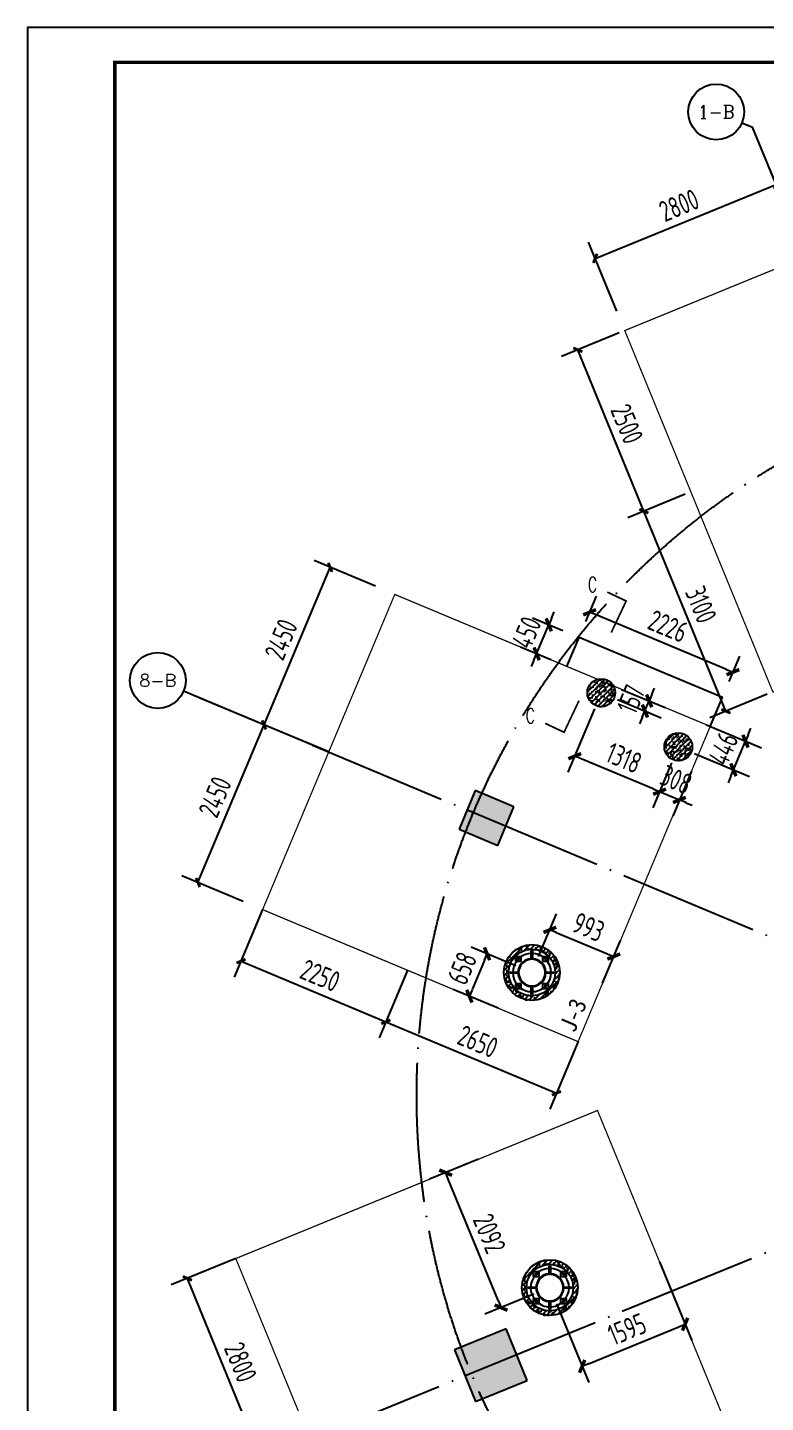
# Model space of a CAD drawing. Extents: x 6827379 to 6887889, y 99218 to 177608.
# Drawn here: x 6827379 to 6837952, y 157893 to 177608 of the extents above; entities that cross this region are included whole.
import ezdxf
from ezdxf.enums import TextEntityAlignment as Align

# ---------------------------------------------------------------- set-up
doc = ezdxf.new("R2010")
doc.units = 0
doc.header["$LTSCALE"] = 1000
doc.header["$MEASUREMENT"] = 0
for name, pattern in [('2', [18.5, 12, -3, 0.5, -3]), ('CONTINOUS', [2000000.0, 1000000.0, 1000000.0]), ('DOTE', [2.42, 2, -0.2, 0.02, -0.2])]:
    doc.linetypes.add(name, pattern=pattern)
for name, color, linetype in [('1505', 2, 'Continuous'), ('A_公文', 7, 'Continuous'), ('A_公标', 3, 'Continuous'), ('A_公框', 4, 'Continuous'), ('A_符号', 3, 'Continuous'), ('A_轴文', 7, 'Continuous'), ('A_轴标', 3, 'Continuous'), ('A_轴线', 9, 'DOTE'), ('AXIS_TEXT', 7, 'Continuous'), ('S_CL', 2, 'Continuous'), ('孔标注', 253, 'Continuous'), ('字符标注', 253, 'Continuous'), ('柱', 2, 'Continuous'), ('柱_主零件_实线', 2, 'Continuous'), ('柱_零件_实线', 3, 'Continuous'), ('校对1', 2, 'Continuous'), ('螺栓组-普通_实线', 1, 'Continuous')]:
    doc.layers.add(name, color=color, linetype=linetype)
doc.styles.add('_TCH_AXIS', font='COMPLEX', dxfattribs={"bigfont": 'GBCBIG'})
doc.styles.add('_TCH_DIM_T3', font='tssdeng.shx', dxfattribs={"width": 0.705882, "bigfont": 'tssdchn.shx'})
doc.styles.add('_TCH_LABEL', font='COMPLEX', dxfattribs={"bigfont": 'GBCBIG'})
doc.styles.add('COMPLEX', font='COMPLEX')
doc.styles.add('TSSD_Dimension', font='Tssdeng.shx', dxfattribs={"width": 0.7, "bigfont": 'hztxt.shx'})
doc.styles.add('黑1', font='simhei.ttf', dxfattribs={"width": 0.85})
doc.dimstyles.new('_TCH_ARCH&&100', dxfattribs={"dimtxt": 297.5, "dimasz": 100, "dimexe": 250, "dimexo": 300, "dimgap": 100, "dimtad": 1, "dimdec": 0, "dimzin": 0, "dimdsep": 46, "dimtxsty": '_TCH_DIM_T3', "dimblk": 'ARCHTICK', "dimcen": 0.09, "dimclrt": 7, "dimazin": 2, "dimtfac": 1, "dimtdec": 0, "dimtix": 1, "dimtmove": 2, "dimatfit": 3, "dimfxl": 1, "dimtolj": 1, "dimtzin": 0, "dimarcsym": 0})
doc.dimstyles.new('TSSD_100_100', dxfattribs={"dimtxt": 300, "dimasz": 100, "dimexe": 250, "dimexo": 250, "dimgap": 100, "dimtad": 1, "dimdec": 0, "dimzin": 0, "dimdsep": 46, "dimtxsty": 'TSSD_Dimension', "dimblk": '_TSDBK', "dimcen": 0, "dimclrt": 7, "dimadec": 0, "dimazin": 0, "dimtfac": 1, "dimtdec": 0, "dimtix": 1, "dimtmove": 2, "dimatfit": 3, "dimldrblk": '_TSDBK', "dimfxl": 1, "dimtolj": 1, "dimtzin": 0, "dimarcsym": 0})

# ---------------------------------------------------------------- blocks, each defined once
blk = doc.blocks.new('_ArchTick')
at = {"color": 0, "linetype": 'ByBlock', "const_width": 0.4}
blk.add_lwpolyline([(-0.5, -0.5), (0.5, 0.5)], dxfattribs=at)
blk = doc.blocks.new('*D38')
at = {"layer": 'A_公标', "color": 0, "linetype": 'CONTINOUS', "lineweight": -2, "transparency": 16777216}
for p, q in [((6830363, 159957), (6829438, 159578)), ((6830731, 157082), (6829670, 159673)), ((6831425, 157366), (6830500, 156987))]:
    blk.add_line(p, q, dxfattribs=at)
at = {"layer": 'Defpoints', "color": 0, "linetype": 'CONTINOUS', "transparency": 16777216}
for p in [(6830641, 160071), (6829670, 159673), (6831702, 157479)]:
    blk.add_point(p, dxfattribs=at)
at = {"layer": 'A_公标', "color": 0, "linetype": 'CONTINOUS', "lineweight": -2, "transparency": 16777216, "xscale": 100, "yscale": 100, "zscale": 100}
for p, rotation in [((6829670, 159673), 112.2759907591351), ((6830731, 157082), 292.2759907591351)]:
    blk.add_blockref('_ArchTick', p, dxfattribs=dict(at, rotation=rotation))
at = {"layer": 'A_公标', "color": 7, "linetype": 'CONTINOUS', "transparency": 16777216, "insert": (6830431, 158471), "char_height": 297.5, "attachment_point": 5, "rotation": 292.276, "style": '_TCH_DIM_T3'}
blk.add_mtext('\\A1;2800', dxfattribs=at)
blk = doc.blocks.new('*D52')
at = {"layer": 'A_公标', "color": 0, "linetype": 'CONTINOUS', "lineweight": -2, "transparency": 16777216}
for p, q in [((6832823, 164091), (6832417, 163121)), ((6832513, 163351), (6834957, 162327)), ((6835267, 163067), (6834861, 162097))]:
    blk.add_line(p, q, dxfattribs=at)
at = {"layer": 'Defpoints', "color": 0, "linetype": 'CONTINOUS', "transparency": 16777216}
for p in [(6832939, 164368), (6835383, 163344), (6834957, 162327)]:
    blk.add_point(p, dxfattribs=at)
at = {"layer": 'A_公标', "color": 0, "linetype": 'CONTINOUS', "lineweight": -2, "transparency": 16777216, "xscale": 100, "yscale": 100, "zscale": 100}
for p, rotation in [((6832513, 163351), 157.2677217767355), ((6834957, 162327), 337.2677217767355)]:
    blk.add_blockref('_ArchTick', p, dxfattribs=dict(at, rotation=rotation))
at = {"layer": 'A_公标', "color": 7, "linetype": 'CONTINOUS', "transparency": 16777216, "insert": (6833831, 163069), "char_height": 297.5, "attachment_point": 5, "rotation": 337.2677, "style": '_TCH_DIM_T3'}
blk.add_mtext('\\A1;2650', dxfattribs=at)
blk = doc.blocks.new('*D53')
at = {"layer": 'A_公标', "color": 0, "linetype": 'CONTINOUS', "lineweight": -2, "transparency": 16777216}
for p, q in [((6830748, 164960), (6830341, 163990)), ((6830438, 164221), (6832513, 163351)), ((6832823, 164091), (6832417, 163121))]:
    blk.add_line(p, q, dxfattribs=at)
at = {"layer": 'Defpoints', "color": 0, "linetype": 'CONTINOUS', "transparency": 16777216}
for p in [(6830864, 165237), (6832939, 164368), (6832513, 163351)]:
    blk.add_point(p, dxfattribs=at)
at = {"layer": 'A_公标', "color": 0, "linetype": 'CONTINOUS', "lineweight": -2, "transparency": 16777216, "xscale": 100, "yscale": 100, "zscale": 100}
for p, rotation in [((6830438, 164221), 157.2677217767335), ((6832513, 163351), 337.2677217767334)]:
    blk.add_blockref('_ArchTick', p, dxfattribs=dict(at, rotation=rotation))
at = {"layer": 'A_公标', "color": 7, "linetype": 'CONTINOUS', "transparency": 16777216, "insert": (6831572, 164015), "char_height": 297.5, "attachment_point": 5, "rotation": 337.2677, "style": '_TCH_DIM_T3'}
blk.add_mtext('\\A1;2250', dxfattribs=at)
blk = doc.blocks.new('*D54')
at = {"layer": 'A_公标', "color": 0, "linetype": 'CONTINOUS', "lineweight": -2, "transparency": 16777216}
for p, q in [((6829821, 165348), (6830768, 167608)), ((6831417, 167336), (6830538, 167704)), ((6830471, 165076), (6829591, 165444))]:
    blk.add_line(p, q, dxfattribs=at)
at = {"layer": 'Defpoints', "color": 0, "linetype": 'CONTINOUS', "transparency": 16777216}
for p in [(6830768, 167608), (6831694, 167220), (6830747, 164960)]:
    blk.add_point(p, dxfattribs=at)
at = {"layer": 'A_公标', "color": 0, "linetype": 'CONTINOUS', "lineweight": -2, "transparency": 16777216, "xscale": 100, "yscale": 100, "zscale": 100}
for p, rotation in [((6830768, 167608), 67.267721776749), ((6829821, 165348), 247.267721776749)]:
    blk.add_blockref('_ArchTick', p, dxfattribs=dict(at, rotation=rotation))
at = {"layer": 'A_公标', "color": 7, "linetype": 'CONTINOUS', "transparency": 16777216, "insert": (6830065, 166574), "char_height": 297.5, "attachment_point": 5, "rotation": 67.2677, "style": '_TCH_DIM_T3'}
blk.add_mtext('\\A1;2450', dxfattribs=at)
blk = doc.blocks.new('*D55')
at = {"layer": 'A_公标', "color": 0, "linetype": 'CONTINOUS', "lineweight": -2, "transparency": 16777216}
for p, q in [((6832364, 169595), (6831484, 169963)), ((6830768, 167608), (6831715, 169867)), ((6831417, 167336), (6830538, 167704))]:
    blk.add_line(p, q, dxfattribs=at)
at = {"layer": 'Defpoints', "color": 0, "linetype": 'CONTINOUS', "transparency": 16777216}
for p in [(6831715, 169867), (6832641, 169479), (6831694, 167220)]:
    blk.add_point(p, dxfattribs=at)
at = {"layer": 'A_公标', "color": 0, "linetype": 'CONTINOUS', "lineweight": -2, "transparency": 16777216, "xscale": 100, "yscale": 100, "zscale": 100}
for p, rotation in [((6831715, 169867), 67.26772177672207), ((6830768, 167608), 247.2677217767221)]:
    blk.add_blockref('_ArchTick', p, dxfattribs=dict(at, rotation=rotation))
at = {"layer": 'A_公标', "color": 7, "linetype": 'CONTINOUS', "transparency": 16777216, "insert": (6831012, 168833), "char_height": 297.5, "attachment_point": 5, "rotation": 67.2677, "style": '_TCH_DIM_T3'}
blk.add_mtext('\\A1;2450', dxfattribs=at)
blk = doc.blocks.new('*D56')
at = {"layer": 'A_公标', "color": 0, "linetype": 'CONTINOUS', "lineweight": -2, "transparency": 16777216}
for p, q in [((6835854, 173229), (6835031, 172892)), ((6836210, 170673), (6835263, 172986)), ((6836802, 170915), (6835979, 170578))]:
    blk.add_line(p, q, dxfattribs=at)
at = {"layer": 'Defpoints', "color": 0, "linetype": 'CONTINOUS', "transparency": 16777216}
for p in [(6836132, 173343), (6835263, 172986), (6837080, 171029)]:
    blk.add_point(p, dxfattribs=at)
at = {"layer": 'A_公标', "color": 0, "linetype": 'CONTINOUS', "lineweight": -2, "transparency": 16777216, "xscale": 100, "yscale": 100, "zscale": 100}
for p, rotation in [((6835263, 172986), 112.275990759146), ((6836210, 170673), 292.275990759146)]:
    blk.add_blockref('_ArchTick', p, dxfattribs=dict(at, rotation=rotation))
at = {"layer": 'A_公标', "color": 7, "linetype": 'CONTINOUS', "transparency": 16777216, "insert": (6835967, 171924), "char_height": 297.5, "attachment_point": 5, "rotation": 292.276, "style": '_TCH_DIM_T3'}
blk.add_mtext('\\A1;2500', dxfattribs=at)
blk = doc.blocks.new('*D57')
at = {"layer": 'A_公标', "color": 0, "linetype": 'CONTINOUS', "lineweight": -2, "transparency": 16777216}
for p, q in [((6836802, 170915), (6835979, 170578)), ((6837385, 167804), (6836210, 170673)), ((6837977, 168047), (6837154, 167710))]:
    blk.add_line(p, q, dxfattribs=at)
at = {"layer": 'Defpoints', "color": 0, "linetype": 'CONTINOUS', "transparency": 16777216}
for p in [(6837080, 171029), (6836210, 170673), (6838255, 168160)]:
    blk.add_point(p, dxfattribs=at)
at = {"layer": 'A_公标', "color": 0, "linetype": 'CONTINOUS', "lineweight": -2, "transparency": 16777216, "xscale": 100, "yscale": 100, "zscale": 100}
for p, rotation in [((6836210, 170673), 112.2759907591389), ((6837385, 167804), 292.2759907591389)]:
    blk.add_blockref('_ArchTick', p, dxfattribs=dict(at, rotation=rotation))
at = {"layer": 'A_公标', "color": 7, "linetype": 'CONTINOUS', "transparency": 16777216, "insert": (6837028, 169333), "char_height": 297.5, "attachment_point": 5, "rotation": 292.276, "style": '_TCH_DIM_T3'}
blk.add_mtext('\\A1;3100', dxfattribs=at)
blk = doc.blocks.new('*D58')
at = {"layer": 'A_公标', "color": 0, "linetype": 'CONTINOUS', "lineweight": -2, "transparency": 16777216}
for p, q in [((6838413, 174601), (6838008, 175589)), ((6835512, 174297), (6838103, 175358)), ((6835822, 173540), (6835417, 174528))]:
    blk.add_line(p, q, dxfattribs=at)
at = {"layer": 'Defpoints', "color": 0, "linetype": 'CONTINOUS', "transparency": 16777216}
for p in [(6838103, 175358), (6838526, 174323), (6835935, 173262)]:
    blk.add_point(p, dxfattribs=at)
at = {"layer": 'A_公标', "color": 0, "linetype": 'CONTINOUS', "lineweight": -2, "transparency": 16777216, "xscale": 100, "yscale": 100, "zscale": 100}
for p, rotation in [((6838103, 175358), 22.27599075913507), ((6835512, 174297), 202.2759907591351)]:
    blk.add_blockref('_ArchTick', p, dxfattribs=dict(at, rotation=rotation))
at = {"layer": 'A_公标', "color": 7, "linetype": 'CONTINOUS', "transparency": 16777216, "insert": (6836713, 175058), "char_height": 297.5, "attachment_point": 5, "rotation": 22.276, "style": '_TCH_DIM_T3'}
blk.add_mtext('\\A1;2800', dxfattribs=at)
blk = doc.blocks.new('asdadasdsd')
at = {"layer": '孔标注', "const_width": 2}
blk.add_lwpolyline([(6501282, 156577, 1), (6501280, 156577, 1), (6501282, 156577, 1)], format="xyb", dxfattribs=at)
at = {"layer": '字符标注'}
for p, q in [((6501281, 156607), (6501281, 156547)), ((6501281, 156607), (6501281, 156547)), ((6501700, 156577), (6501640, 156577)), ((6501700, 156577), (6501640, 156577)), ((6501251, 156188), (6501311, 156188)), ((6501251, 156188), (6501311, 156188)), ((6501670, 156158), (6501670, 156218)), ((6501670, 156158), (6501670, 156218))]:
    blk.add_line(p, q, dxfattribs=at)
for start, end in [(135, 225), (45, 135), (315, 45), (225, 315)]:
    blk.add_arc((6501475, 156382), 275, start, end, dxfattribs=at)
at = {"layer": '柱_主零件_实线'}
for p, q in [((6501375, 156555), (6501334, 156524)), ((6501380, 156547), (6501341, 156517)), ((6501424, 156575), (6501375, 156555)), ((6501426, 156566), (6501380, 156547)), ((6501475, 156582), (6501424, 156575)), ((6501475, 156572), (6501426, 156566)), ((6501527, 156575), (6501475, 156582)), ((6501525, 156566), (6501475, 156572)), ((6501570, 156547), (6501525, 156566)), ((6501575, 156555), (6501527, 156575)), ((6501610, 156517), (6501570, 156547)), ((6501617, 156524), (6501575, 156555)), ((6501282, 156434), (6501275, 156382)), ((6501275, 156382), (6501282, 156330)), ((6501302, 156482), (6501282, 156434)), ((6501292, 156431), (6501285, 156382)), ((6501285, 156382), (6501292, 156333)), ((6501311, 156477), (6501292, 156431)), ((6501334, 156524), (6501302, 156482)), ((6501341, 156517), (6501311, 156477)), ((6501640, 156477), (6501610, 156517)), ((6501649, 156482), (6501617, 156524)), ((6501659, 156431), (6501640, 156477)), ((6501669, 156434), (6501649, 156482)), ((6501665, 156382), (6501659, 156431)), ((6501659, 156333), (6501665, 156382)), ((6501675, 156382), (6501669, 156434)), ((6501669, 156330), (6501675, 156382)), ((6501282, 156330), (6501302, 156282)), ((6501292, 156333), (6501311, 156287)), ((6501302, 156282), (6501334, 156241)), ((6501311, 156287), (6501341, 156248)), ((6501334, 156241), (6501375, 156209)), ((6501341, 156248), (6501380, 156218)), ((6501375, 156209), (6501424, 156189)), ((6501380, 156218), (6501426, 156199)), ((6501424, 156189), (6501475, 156182)), ((6501426, 156199), (6501475, 156192)), ((6501475, 156192), (6501525, 156199)), ((6501475, 156182), (6501527, 156189)), ((6501525, 156199), (6501570, 156218)), ((6501527, 156189), (6501575, 156209)), ((6501570, 156218), (6501610, 156248)), ((6501575, 156209), (6501617, 156241)), ((6501610, 156248), (6501640, 156287)), ((6501617, 156241), (6501649, 156282)), ((6501640, 156287), (6501659, 156333)), ((6501649, 156282), (6501669, 156330))]:
    blk.add_line(p, q, dxfattribs=at)
at = {"layer": '柱_零件_实线'}
for p, q in [((6501152, 156469), (6501185, 156550)), ((6501185, 156550), (6501238, 156619)), ((6501238, 156619), (6501308, 156672)), ((6501243, 156614), (6501318, 156614)), ((6501243, 156539), (6501243, 156614)), ((6501318, 156539), (6501243, 156539)), ((6501308, 156672), (6501389, 156706)), ((6501318, 156614), (6501318, 156539)), ((6501389, 156706), (6501475, 156717)), ((6501467, 156582), (6501467, 156697)), ((6501467, 156697), (6501483, 156697)), ((6501467, 156640), (6501483, 156640)), ((6501467, 156582), (6501483, 156582)), ((6501475, 156717), (6501562, 156706)), ((6501483, 156697), (6501483, 156582)), ((6501562, 156706), (6501643, 156672)), ((6501632, 156614), (6501707, 156614)), ((6501632, 156539), (6501632, 156614)), ((6501707, 156539), (6501632, 156539)), ((6501643, 156672), (6501712, 156619)), ((6501707, 156614), (6501707, 156539)), ((6501712, 156619), (6501765, 156550)), ((6501765, 156550), (6501799, 156469)), ((6501140, 156382), (6501152, 156469)), ((6501152, 156295), (6501140, 156382)), ((6501160, 156390), (6501275, 156390)), ((6501160, 156374), (6501160, 156390)), ((6501275, 156374), (6501160, 156374)), ((6501217, 156374), (6501217, 156390)), ((6501275, 156374), (6501275, 156390)), ((6501675, 156390), (6501790, 156390)), ((6501675, 156390), (6501675, 156374)), ((6501790, 156374), (6501675, 156374)), ((6501733, 156390), (6501733, 156374)), ((6501790, 156390), (6501790, 156374)), ((6501799, 156469), (6501810, 156382)), ((6501810, 156382), (6501799, 156295)), ((6501185, 156215), (6501152, 156295)), ((6501238, 156145), (6501185, 156215)), ((6501308, 156092), (6501238, 156145)), ((6501243, 156150), (6501243, 156225)), ((6501243, 156225), (6501318, 156225)), ((6501318, 156150), (6501243, 156150)), ((6501318, 156225), (6501318, 156150)), ((6501467, 156067), (6501467, 156182)), ((6501483, 156182), (6501467, 156182)), ((6501483, 156182), (6501483, 156067)), ((6501632, 156150), (6501632, 156225)), ((6501632, 156225), (6501707, 156225)), ((6501707, 156150), (6501632, 156150)), ((6501712, 156145), (6501643, 156092)), ((6501707, 156225), (6501707, 156150)), ((6501765, 156215), (6501712, 156145)), ((6501799, 156295), (6501765, 156215)), ((6501389, 156059), (6501308, 156092)), ((6501475, 156047), (6501389, 156059)), ((6501483, 156124), (6501467, 156124)), ((6501483, 156067), (6501467, 156067)), ((6501562, 156059), (6501475, 156047)), ((6501643, 156092), (6501562, 156059))]:
    blk.add_line(p, q, dxfattribs=at)
at = {"layer": '柱_零件_实线', "color": 3, "linetype": '2'}
for p, q in [((6501467, 156612), (6501483, 156612)), ((6501245, 156374), (6501245, 156390)), ((6501705, 156390), (6501705, 156374)), ((6501483, 156152), (6501467, 156152))]:
    blk.add_line(p, q, dxfattribs=at)
at = {"layer": '螺栓组-普通_实线', "color": 253}
for p, q in [((6501301, 156577), (6501261, 156577)), ((6501281, 156607), (6501281, 156547)), ((6501690, 156577), (6501650, 156577)), ((6501670, 156607), (6501670, 156547)), ((6501301, 156188), (6501261, 156188)), ((6501281, 156218), (6501281, 156158)), ((6501690, 156188), (6501650, 156188)), ((6501670, 156218), (6501670, 156158))]:
    blk.add_line(p, q, dxfattribs=at)
at = {"layer": '螺栓组-普通_实线', "const_width": 10}
for points in [[(6501286, 156577, 1), (6501276, 156577, 1), (6501286, 156577, 1)], [(6501675, 156577, 1), (6501665, 156577, 1), (6501675, 156577, 1)], [(6501286, 156188, 1), (6501276, 156188, 1), (6501286, 156188, 1)], [(6501675, 156188, 1), (6501665, 156188, 1), (6501675, 156188, 1)]]:
    blk.add_lwpolyline(points, format="xyb", dxfattribs=at)
blk = doc.blocks.new('_TSDBK')
blk.add_line((-1, 0), (0, 0))
at = {"const_width": 0.5}
blk.add_lwpolyline([(-0.7, -0.7), (0.7, 0.7)], dxfattribs=at)
blk = doc.blocks.new('*D206')
at = {"layer": 'Defpoints', "color": 0, "linetype": 'CONTINOUS', "transparency": 16777216}
for p in [(6836338, 160144), (6834863, 159539), (6836800, 159015)]:
    blk.add_point(p, dxfattribs=at)
at = {"layer": '校对1', "color": 0, "linetype": 'CONTINOUS', "lineweight": -2, "transparency": 16777216}
for p, q in [((6836433, 159912), (6836895, 158784)), ((6834957, 159308), (6835420, 158180)), ((6835417, 158449), (6836708, 158977))]:
    blk.add_line(p, q, dxfattribs=at)
at = {"layer": '校对1', "color": 0, "linetype": 'CONTINOUS', "lineweight": -2, "transparency": 16777216, "xscale": 100, "yscale": 100, "zscale": 100}
for p, rotation in [((6836800, 159015), 22.27599075913592), ((6835325, 158411), 202.275990759136)]:
    blk.add_blockref('_TSDBK', p, dxfattribs=dict(at, rotation=rotation))
at = {"layer": '校对1', "color": 7, "linetype": 'CONTINOUS', "transparency": 16777216, "insert": (6835968, 158944), "char_height": 300, "attachment_point": 5, "rotation": 22.276, "style": 'TSSD_Dimension'}
blk.add_mtext('\\A1;1595', dxfattribs=at)
blk = doc.blocks.new('*D207')
at = {"layer": 'Defpoints', "color": 0, "linetype": 'CONTINOUS', "transparency": 16777216}
for p in [(6834070, 161475), (6833370, 161188), (6834863, 159539)]:
    blk.add_point(p, dxfattribs=at)
at = {"layer": '校对1', "color": 0, "linetype": 'CONTINOUS', "lineweight": -2, "transparency": 16777216}
for p, q in [((6833838, 161380), (6833138, 161094)), ((6834125, 159345), (6833408, 161096)), ((6834631, 159445), (6833931, 159158))]:
    blk.add_line(p, q, dxfattribs=at)
at = {"layer": '校对1', "color": 0, "linetype": 'CONTINOUS', "lineweight": -2, "transparency": 16777216, "xscale": 100, "yscale": 100, "zscale": 100}
for p, rotation in [((6833370, 161188), 112.2759907591376), ((6834163, 159253), 292.2759907591376)]:
    blk.add_blockref('_TSDBK', p, dxfattribs=dict(at, rotation=rotation))
at = {"layer": '校对1', "color": 7, "linetype": 'CONTINOUS', "transparency": 16777216, "insert": (6833997, 160315), "char_height": 300, "attachment_point": 5, "rotation": 292.276, "style": 'TSSD_Dimension'}
blk.add_mtext('\\A1;2092', dxfattribs=at)
blk = doc.blocks.new('*D208')
at = {"layer": 'Defpoints', "color": 0, "linetype": 'CONTINOUS', "transparency": 16777216}
for p in [(6835778, 164287), (6834605, 164057), (6835521, 163674)]:
    blk.add_point(p, dxfattribs=at)
at = {"layer": '校对1', "color": 0, "linetype": 'CONTINOUS', "lineweight": -2, "transparency": 16777216}
for p, q in [((6834702, 164288), (6834959, 164901)), ((6834954, 164632), (6835686, 164325)), ((6835618, 163904), (6835875, 164517))]:
    blk.add_line(p, q, dxfattribs=at)
at = {"layer": '校对1', "color": 0, "linetype": 'CONTINOUS', "lineweight": -2, "transparency": 16777216, "xscale": 100, "yscale": 100, "zscale": 100}
for p, rotation in [((6834862, 164670), 157.2759907591403), ((6835778, 164287), 337.2759907591404)]:
    blk.add_blockref('_TSDBK', p, dxfattribs=dict(at, rotation=rotation))
at = {"layer": '校对1', "color": 7, "linetype": 'CONTINOUS', "transparency": 16777216, "insert": (6835417, 164709), "char_height": 300, "attachment_point": 5, "rotation": 337.276, "style": 'TSSD_Dimension'}
blk.add_mtext('\\A1;993', dxfattribs=at)
blk = doc.blocks.new('*D209')
at = {"layer": 'Defpoints', "color": 0, "linetype": 'CONTINOUS', "transparency": 16777216}
for p in [(6834605, 164057), (6833709, 163719), (6834351, 163450)]:
    blk.add_point(p, dxfattribs=at)
at = {"layer": '校对1', "color": 0, "linetype": 'CONTINOUS', "lineweight": -2, "transparency": 16777216}
for p, q in [((6834375, 164154), (6833733, 164423)), ((6833925, 164234), (6833748, 163812)), ((6834121, 163547), (6833479, 163816))]:
    blk.add_line(p, q, dxfattribs=at)
at = {"layer": '校对1', "color": 0, "linetype": 'CONTINOUS', "lineweight": -2, "transparency": 16777216, "xscale": 100, "yscale": 100, "zscale": 100}
for p, rotation in [((6833963, 164326), 67.27599075914125), ((6833709, 163719), 247.2759907591413)]:
    blk.add_blockref('_TSDBK', p, dxfattribs=dict(at, rotation=rotation))
at = {"layer": '校对1', "color": 7, "linetype": 'CONTINOUS', "transparency": 16777216, "insert": (6833606, 164119), "char_height": 300, "attachment_point": 5, "rotation": 67.276, "style": 'TSSD_Dimension'}
blk.add_mtext('\\A1;658', dxfattribs=at)
blk = doc.blocks.new('*D210')
at = {"layer": 'Defpoints', "color": 0, "linetype": 'CONTINOUS', "transparency": 16777216}
for p in [(6836703, 167294), (6836988, 167175), (6836718, 166532)]:
    blk.add_point(p, dxfattribs=at)
at = {"layer": '校对1', "color": 0, "linetype": 'CONTINOUS', "lineweight": -2, "transparency": 16777216}
for p, q in [((6836607, 167063), (6836338, 166421)), ((6836891, 166944), (6836622, 166301)), ((6836342, 166690), (6836250, 166728)), ((6836434, 166651), (6836718, 166532)), ((6836811, 166493), (6836903, 166455))]:
    blk.add_line(p, q, dxfattribs=at)
at = {"layer": '校对1', "color": 0, "linetype": 'CONTINOUS', "lineweight": -2, "transparency": 16777216, "xscale": 100, "yscale": 100, "zscale": 100}
for p, rotation in [((6836434, 166651), 337.2759907591488), ((6836718, 166532), 157.2759907591488)]:
    blk.add_blockref('_TSDBK', p, dxfattribs=dict(at, rotation=rotation))
at = {"layer": '校对1', "color": 7, "linetype": 'CONTINOUS', "transparency": 16777216, "insert": (6836673, 166822), "char_height": 300, "attachment_point": 5, "rotation": 337.276, "style": 'TSSD_Dimension'}
blk.add_mtext('\\A1;308', dxfattribs=at)
blk = doc.blocks.new('*D211')
at = {"layer": 'Defpoints', "color": 0, "linetype": 'CONTINOUS', "transparency": 16777216}
for p in [(6835600, 168070), (6836703, 167294), (6835219, 167160)]:
    blk.add_point(p, dxfattribs=at)
at = {"layer": '校对1', "color": 0, "linetype": 'CONTINOUS', "lineweight": -2, "transparency": 16777216}
for p, q in [((6835503, 167839), (6835122, 166930)), ((6836342, 166690), (6835311, 167121)), ((6836607, 167063), (6836338, 166421))]:
    blk.add_line(p, q, dxfattribs=at)
at = {"layer": '校对1', "color": 0, "linetype": 'CONTINOUS', "lineweight": -2, "transparency": 16777216, "xscale": 100, "yscale": 100, "zscale": 100}
for p, rotation in [((6835219, 167160), 157.2759907594794), ((6836434, 166651), 337.2759907594793)]:
    blk.add_blockref('_TSDBK', p, dxfattribs=dict(at, rotation=rotation))
at = {"layer": '校对1', "color": 7, "linetype": 'CONTINOUS', "transparency": 16777216, "insert": (6835923, 167136), "char_height": 300, "attachment_point": 5, "rotation": 337.276, "style": 'TSSD_Dimension'}
blk.add_mtext('\\A1;1318', dxfattribs=at)
blk = doc.blocks.new('*D212')
at = {"layer": 'Defpoints', "color": 0, "linetype": 'CONTINOUS', "transparency": 16777216}
for p in [(6836876, 167706), (6836703, 167294), (6837665, 167375)]:
    blk.add_point(p, dxfattribs=at)
at = {"layer": '校对1', "color": 0, "linetype": 'CONTINOUS', "lineweight": -2, "transparency": 16777216}
for p, q in [((6837106, 167609), (6837895, 167279)), ((6837703, 167468), (6837742, 167560)), ((6836934, 167197), (6837723, 166867)), ((6837492, 166964), (6837665, 167375)), ((6837454, 166871), (6837415, 166779))]:
    blk.add_line(p, q, dxfattribs=at)
at = {"layer": '校对1', "color": 0, "linetype": 'CONTINOUS', "lineweight": -2, "transparency": 16777216, "xscale": 100, "yscale": 100, "zscale": 100}
for p, rotation in [((6837665, 167375), 247.2842597415092), ((6837492, 166964), 67.28425974150922)]:
    blk.add_blockref('_TSDBK', p, dxfattribs=dict(at, rotation=rotation))
at = {"layer": '校对1', "color": 7, "linetype": 'CONTINOUS', "transparency": 16777216, "insert": (6837348, 167266), "char_height": 300, "attachment_point": 5, "rotation": 67.2843, "style": 'TSSD_Dimension'}
blk.add_mtext('\\A1;446', dxfattribs=at)
blk = doc.blocks.new('*D213')
at = {"layer": 'Defpoints', "color": 0, "linetype": 'CONTINOUS', "transparency": 16777216}
for p in [(6835660, 168215), (6835600, 168070), (6836285, 167953)]:
    blk.add_point(p, dxfattribs=at)
at = {"layer": '校对1', "color": 0, "linetype": 'CONTINOUS', "lineweight": -2, "transparency": 16777216}
for p, q in [((6835830, 167973), (6836455, 167711)), ((6835891, 168118), (6836516, 167856)), ((6836324, 168045), (6836363, 168137)), ((6836225, 167808), (6836285, 167953)), ((6836186, 167716), (6836148, 167623))]:
    blk.add_line(p, q, dxfattribs=at)
at = {"layer": '校对1', "color": 0, "linetype": 'CONTINOUS', "lineweight": -2, "transparency": 16777216, "xscale": 100, "yscale": 100, "zscale": 100}
for p, rotation in [((6836285, 167953), 247.2842597416683), ((6836225, 167808), 67.28425974166828)]:
    blk.add_blockref('_TSDBK', p, dxfattribs=dict(at, rotation=rotation))
at = {"layer": '校对1', "color": 7, "linetype": 'CONTINOUS', "transparency": 16777216, "insert": (6836025, 167977), "char_height": 300, "attachment_point": 5, "rotation": 67.2843, "style": 'TSSD_Dimension'}
blk.add_mtext('\\A1;157', dxfattribs=at)
blk = doc.blocks.new('*D222')
at = {"layer": 'Defpoints', "color": 0, "linetype": 'CONTINOUS', "transparency": 16777216}
for p in [(6835432, 169223), (6835281, 168861), (6837334, 168002)]:
    blk.add_point(p, dxfattribs=at)
at = {"layer": '校对1', "color": 0, "linetype": 'CONTINOUS', "lineweight": -2, "transparency": 16777216}
for p, q in [((6835377, 169092), (6835529, 169454)), ((6837393, 168402), (6835524, 169185)), ((6837431, 168232), (6837582, 168594))]:
    blk.add_line(p, q, dxfattribs=at)
at = {"layer": '校对1', "color": 0, "linetype": 'CONTINOUS', "lineweight": -2, "transparency": 16777216, "xscale": 100, "yscale": 100, "zscale": 100}
for p, rotation in [((6835432, 169223), 157.2842597415426), ((6837485, 168364), 337.2842597415427)]:
    blk.add_blockref('_TSDBK', p, dxfattribs=dict(at, rotation=rotation))
at = {"layer": '校对1', "color": 7, "linetype": 'CONTINOUS', "transparency": 16777216, "insert": (6836555, 169024), "char_height": 300, "attachment_point": 5, "rotation": 337.2843, "style": 'TSSD_Dimension'}
blk.add_mtext('\\A1;2226', dxfattribs=at)
blk = doc.blocks.new('*D223')
at = {"layer": 'Defpoints', "color": 0, "linetype": 'CONTINOUS', "transparency": 16777216}
for p in [(6834847, 169043), (6835281, 168861), (6835107, 168446)]:
    blk.add_point(p, dxfattribs=at)
at = {"layer": '校对1', "color": 0, "linetype": 'CONTINOUS', "lineweight": -2, "transparency": 16777216}
for p, q in [((6834885, 169135), (6834924, 169228)), ((6835050, 168958), (6834616, 169140)), ((6834673, 168628), (6834847, 169043)), ((6834876, 168543), (6834442, 168725)), ((6834634, 168536), (6834596, 168444))]:
    blk.add_line(p, q, dxfattribs=at)
at = {"layer": '校对1', "color": 0, "linetype": 'CONTINOUS', "lineweight": -2, "transparency": 16777216, "xscale": 100, "yscale": 100, "zscale": 100}
for p, rotation in [((6834847, 169043), 247.275990758874), ((6834673, 168628), 67.27599075887402)]:
    blk.add_blockref('_TSDBK', p, dxfattribs=dict(at, rotation=rotation))
at = {"layer": '校对1', "color": 7, "linetype": 'CONTINOUS', "transparency": 16777216, "insert": (6834529, 168932), "char_height": 300, "attachment_point": 5, "rotation": 67.276, "style": 'TSSD_Dimension'}
blk.add_mtext('\\A1;450', dxfattribs=at)
blk = doc.blocks.new('_AXISO')
blk.add_circle((0, 0), 0.5)
at = {"layer": 'AXIS_TEXT', "style": 'COMPLEX', "width": 1.041667}
blk.add_attdef('A', text='', height=0.56, dxfattribs=at).set_placement((-0.25, -0.28), (0.25, -0.28), align=Align.FIT)

msp = doc.modelspace()

# ---------------------------------------------------------------- hatches: boundary and pattern name
at = {"layer": '校对1', "linetype": 'CONTINOUS'}
h = msp.add_hatch(color=253, dxfattribs=at)
edge = h.paths.add_edge_path(flags=17)
edge.add_arc((6846652.6, 166811.4), 250, 0, 360)
edge = h.paths.add_edge_path(flags=17)
edge.add_arc((6846652.6, 166811.4), 250, 0, 360)
edge = h.paths.add_edge_path()
edge.add_arc((6840326.4, 166811.4), 250, 0, 360)
h.paths.add_polyline_path([(6840110.1, 171515), (6839806.8, 172255.3), (6839066.5, 171952), (6839369.8, 171211.7)])
h.paths.add_polyline_path([(6847826.2, 171956), (6847272.8, 172187.8), (6847041, 171634.4), (6847594.4, 171402.6)])
h.paths.add_polyline_path([(6834115.2, 165880.9), (6834346.9, 166434.4), (6833793.5, 166666.1), (6833561.7, 166112.7)])
h.paths.add_polyline_path([(6853415.3, 165942.7), (6853112.1, 166683), (6852371.8, 166379.7), (6852675, 165639.4)])
h.paths.add_polyline_path([(6834537.8, 158209.7), (6834234.6, 158950), (6833494.3, 158646.7), (6833797.5, 157906.5)])
h.paths.add_polyline_path([(6853116.1, 157923.3), (6853347.9, 158476.8), (6852794.5, 158708.5), (6852562.7, 158155.1)])
h.paths.add_polyline_path([(6839868.6, 152955.1), (6839315.2, 153186.8), (6839083.4, 152633.4), (6839636.8, 152401.6)])
h.paths.add_polyline_path([(6847843.1, 152637.5), (6847539.8, 153377.7), (6846799.5, 153074.5), (6847102.8, 152334.2)])
h = msp.add_hatch(dxfattribs=at)
h.set_pattern_fill('钢筋混凝土', color=2, scale=20, style=0)
h.set_pattern_definition([(45, (394371.875, 17050.505), (-35.35533906, 35.35533906), []), (50, (394371.88, 17050.5), (143.4520365, -12.550427), [15, -165]), (355, (394371.88, 17050.5), (-27.7502667, 150.4384267), [12, -132]), (100.4514, (394383.83, 17049.46), (115.7018763, 137.8879084), [12.748038, -140.2284224]), (46.1842, (394371.88, 17090.5), (213.4482097, -33.103803), [22.5, -247.5]), (96.6356, (394389.66, 17087.75), (186.932541, 194.823574), [19.1220576, -210.3426]), (351.1842, (394371.88, 17090.5), (186.932389, 194.82372), [18, -198]), (21, (394391.88, 17080.5), (119.3814104, -80.5237781), [15, -165]), (326, (394391.88, 17080.5), (48.6630664, 145.030009), [12, -132]), (71.4514, (394401.82, 17073.8), (168.0445257, 64.5060993), [12.748038, -140.2284224]), (37.5, (394371.875, 17050.505), (2.43197106, 66.57877077), [0, -130.4, 0, -134, 0, -132.5]), (7.5, (394371.875, 17050.505), (52.6139075, 78.8823424), [0, -76.4, 0, -127.4, 0, -50.5]), (327.5, (394327.275, 17050.505), (106.76448723, -4.51097435), [0, -50, 0, -156, 0, -207]), (317.5, (394307.275, 17050.51), (116.6372339, 20.0209965), [0, -65, 0, -103.6, 0, -147])])
edge = h.paths.add_edge_path()
edge.add_arc((6836703.3, 167294), 200, 0, 360)
edge = h.paths.add_edge_path()
edge.add_arc((6835599.6, 168069.6), 200, 0, 360)
h = msp.add_hatch(dxfattribs=at)
h.set_pattern_fill('钢筋混凝土', color=9, scale=20, style=0)
h.set_pattern_definition([(45, (332278.954, 10349.74), (-35.35533906, 35.35533906), []), (50, (332278.95, 10349.74), (143.4520365, -12.550427), [15, -165]), (355, (332278.95, 10349.74), (-27.7502667, 150.4384267), [12, -132]), (100.4514, (332290.91, 10348.7), (115.7018763, 137.8879084), [12.748038, -140.2284224]), (46.1842, (332278.95, 10389.74), (213.4482097, -33.103803), [22.5, -247.5]), (96.6356, (332296.74, 10386.98), (186.932541, 194.823574), [19.1220576, -210.3426]), (351.1842, (332278.95, 10389.74), (186.932389, 194.82372), [18, -198]), (21, (332298.95, 10379.74), (119.3814104, -80.5237781), [15, -165]), (326, (332298.95, 10379.74), (48.6630664, 145.030009), [12, -132]), (71.4514, (332308.9, 10373.03), (168.0445257, 64.5060993), [12.748038, -140.2284224]), (37.5, (332278.954, 10349.74), (2.43197106, 66.57877077), [0, -130.4, 0, -134, 0, -132.5]), (7.5, (332278.954, 10349.74), (52.6139075, 78.8823424), [0, -76.4, 0, -127.4, 0, -50.5]), (327.5, (332234.354, 10349.74), (106.76448723, -4.51097435), [0, -50, 0, -156, 0, -207]), (317.5, (332214.35, 10349.74), (116.6372339, 20.0209965), [0, -65, 0, -103.6, 0, -147])])
h.paths.add_polyline_path([(6835005.5, 164057.2, 1), (6834205.5, 164057.2, 1)])
h.paths.add_polyline_path([(6834895.6, 163889.7), (6834842.3, 163820.4), (6834773, 163767.1), (6834692.2, 163733.7), (6834605.5, 163722.2), (6834518.8, 163733.7), (6834438, 163767.1), (6834368.6, 163820.4), (6834315.3, 163889.7), (6834281.9, 163970.5), (6834270.5, 164057.2), (6834281.9, 164143.9), (6834315.3, 164224.7), (6834368.6, 164294.1), (6834438, 164347.4), (6834518.8, 164380.8), (6834605.5, 164392.2), (6834692.2, 164380.8), (6834773, 164347.4), (6834842.3, 164294.1), (6834895.6, 164224.7), (6834929, 164143.9), (6834940.5, 164057.2), (6834929, 163970.5)], flags=16)
h = msp.add_hatch(dxfattribs=at)
h.set_pattern_fill('钢筋混凝土', color=9, scale=20, style=0)
h.set_pattern_definition([(45, (332536.115, 5831.805), (-35.35533906, 35.35533906), []), (50, (332536.11, 5831.8), (143.4520365, -12.550427), [15, -165]), (355, (332536.11, 5831.8), (-27.7502667, 150.4384267), [12, -132]), (100.4514, (332548.07, 5830.76), (115.7018763, 137.8879084), [12.748038, -140.2284224]), (46.1842, (332536.11, 5871.8), (213.4482097, -33.103803), [22.5, -247.5]), (96.6356, (332553.9, 5869.05), (186.932541, 194.823574), [19.1220576, -210.3426]), (351.1842, (332536.11, 5871.8), (186.932389, 194.82372), [18, -198]), (21, (332556.11, 5861.8), (119.3814104, -80.5237781), [15, -165]), (326, (332556.11, 5861.8), (48.6630664, 145.030009), [12, -132]), (71.4514, (332566.06, 5855.1), (168.0445257, 64.5060993), [12.748038, -140.2284224]), (37.5, (332536.115, 5831.805), (2.43197106, 66.57877077), [0, -130.4, 0, -134, 0, -132.5]), (7.5, (332536.115, 5831.805), (52.6139075, 78.8823424), [0, -76.4, 0, -127.4, 0, -50.5]), (327.5, (332491.515, 5831.805), (106.76448723, -4.51097435), [0, -50, 0, -156, 0, -207]), (317.5, (332471.515, 5831.805), (116.6372339, 20.0209965), [0, -65, 0, -103.6, 0, -147])])
h.paths.add_polyline_path([(6835262.6, 159539.3, 1), (6834462.6, 159539.3, 1)])
h.paths.add_polyline_path([(6835152.7, 159371.8), (6835099.5, 159302.4), (6835030.1, 159249.2), (6834949.3, 159215.7), (6834862.6, 159204.3), (6834775.9, 159215.7), (6834695.1, 159249.2), (6834625.7, 159302.4), (6834572.5, 159371.8), (6834539, 159452.6), (6834527.6, 159539.3), (6834539, 159626), (6834572.5, 159706.8), (6834625.7, 159776.2), (6834695.1, 159829.4), (6834775.9, 159862.9), (6834862.6, 159874.3), (6834949.3, 159862.9), (6835030.1, 159829.4), (6835099.5, 159776.2), (6835152.7, 159706.8), (6835186.2, 159626), (6835197.6, 159539.3), (6835186.2, 159452.6)], flags=16)

# ---------------------------------------------------------------- linework, layer by layer
at = {"layer": '1505', "color": 9, "const_width": 18}
for points in [[(6838058.2, 168080), (6843240.3, 170202.8), (6841117.5, 175384.8), (6835935.4, 173262.1), (6838058.2, 168080)], [(6830747.4, 164959.8), (6835267.2, 163066.9), (6837160.2, 167586.8), (6832640.7, 169478.8), (6830747.4, 164959.8)], [(6832486, 154774.7), (6837668, 156897.5), (6835545.2, 162079.6), (6830363.2, 159956.8), (6832486, 154774.7)]]:
    msp.add_lwpolyline(points, dxfattribs=at)
at = {"layer": 'A_公框', "linetype": 'CONTINOUS'}
msp.add_lwpolyline([(6827379.4, 147907.5), (6869429.4, 147907.5), (6869429.4, 177607.5), (6827379.4, 177607.5)], close=True, dxfattribs=at)
at = {"layer": 'A_公框', "linetype": 'CONTINOUS', "const_width": 50}
msp.add_lwpolyline([(6828629.4, 148407.5), (6868929.4, 148407.5), (6868929.4, 177107.5), (6828629.4, 177107.5)], close=True, dxfattribs=at)
at = {"layer": 'A_符号', "linetype": 'CONTINOUS', "const_width": 25}
for points in [[(6835684.7, 169512.6), (6835955.9, 169384.4), (6835742.1, 168932.4)], [(6835279.6, 167954.7), (6835065.8, 167502.7), (6834794.7, 167630.9)]]:
    msp.add_lwpolyline(points, dxfattribs=at)
at = {"layer": 'A_轴标'}
for p, q in [((6837615, 176242.3), (6837767.8, 176178.3)), ((6838525.9, 174327.5), (6837767.8, 176178.3)), ((6831459.8, 167318.3), (6829615.1, 168090.9)), ((6831694.5, 167220.3), (6829849.7, 167993))]:
    msp.add_line(p, q, dxfattribs=at)
at = {"layer": 'A_轴线'}
for p, q in [((6831422.1, 157365.6), (6855487.5, 167223.9)), ((6831459.8, 167318.3), (6855453.8, 157269.5))]:
    msp.add_line(p, q, dxfattribs=at)
msp.add_circle((6843454.8, 162294.8), 10500, dxfattribs=at)
at = {"layer": 'S_CL'}
for p, q in [((6833793.5, 166666.1), (6833561.7, 166112.7)), ((6834346.9, 166434.4), (6833793.5, 166666.1)), ((6834115.2, 165880.9), (6834346.9, 166434.4)), ((6833561.7, 166112.7), (6834115.2, 165880.9)), ((6834234.6, 158950), (6833494.3, 158646.7)), ((6834537.8, 158209.7), (6834234.6, 158950)), ((6833494.3, 158646.7), (6833797.5, 157906.5)), ((6833797.5, 157906.5), (6834537.8, 158209.7))]:
    msp.add_line(p, q, dxfattribs=at)
at = {"layer": 'S_CL', "color": 9}
for centre in [(6835599.6, 168069.6), (6836703.3, 167294)]:
    msp.add_circle(centre, 200, dxfattribs=at)
at = {"layer": '校对1', "color": 0, "linetype": 'CONTINOUS'}
msp.add_line((6837334, 168001.8), (6835280.7, 168861.4), dxfattribs=at)
for points in [[(6835106.9, 168446.3), (6835280.7, 168861.4), (6835280.7, 168861.4)], [(6837160.2, 167586.8), (6837334, 168001.8), (6837334, 168001.8)]]:
    msp.add_lwpolyline(points, dxfattribs=at)
at = {"layer": '校对1', "linetype": 'CONTINOUS'}
for centre in [(6834605.5, 164057.2), (6834862.6, 159539.3)]:
    msp.add_circle(centre, 400, dxfattribs=at)

# ---------------------------------------------------------------- block references
at = {"layer": 'A_轴标'}
ref = msp.add_blockref('_AXISO', (6837246, 176396.8), dxfattribs=dict(at, xscale=800, yscale=800, zscale=800))
ref.add_attrib('A', '1-B', dxfattribs={"layer": 'A_轴文', "height": 190.65, "style": '_TCH_AXIS'}).set_placement((6836982.7, 176301.5), (6837509.3, 176301.5), align=Align.FIT)
ref = msp.add_blockref('_AXISO', (6829246.1, 168245.5), dxfattribs=dict(at, xscale=800, yscale=800, zscale=800))
ref.add_attrib('A', '8-B', dxfattribs={"layer": 'A_轴文', "height": 177.09, "style": '_TCH_AXIS'}).set_placement((6828980.5, 168156.9), (6829511.8, 168156.9), align=Align.FIT)
at = {"layer": '校对1', "linetype": 'CONTINOUS'}
for p in [(333130.1, 7675), (333387.3, 3157.1)]:
    msp.add_blockref('asdadasdsd', p, dxfattribs=at)

# ---------------------------------------------------------------- texts
at = {"layer": 'A_公文', "linetype": 'CONTINOUS', "style": '_TCH_LABEL', "width": 0.705882}
for p in [(6835405.2, 169513.3), (6834515.1, 167631.6)]:
    msp.add_text('C', height=212.5, dxfattribs=at).set_placement(p)
at = {"layer": '柱', "style": '黑1', "width": 0.876093}
msp.add_text('J-3', height=250, rotation=67.2494, dxfattribs=at).set_placement((6835217.1, 163180.5), (6835399.8, 163616.3), align=Align.FIT)

# ---------------------------------------------------------------- dimensions: what is measured, and where the dimension line sits
at = {"layer": 'A_公标', "color": 3, "linetype": 'CONTINOUS'}
for p1, p2, distance, picture, middle in [((6835935.4, 173262.1), (6838526.5, 174323.4), 1118.1, '*D58', (6836712.8, 175057.6)), ((6837079.7, 171029), (6836131.9, 173342.5), 939.4, '*D56', (6835966.7, 171924)), ((6838254.7, 168160.5), (6837079.7, 171029), 939.4, '*D57', (6837028.1, 169332.9)), ((6830747.4, 164959.8), (6831694.2, 167219.7), 1003.9, '*D54', (6830065.4, 166573.8)), ((6830863.6, 165237.2), (6832939, 164367.6), -1101.9, '*D53', (6831571.6, 164015.5)), ((6832939, 164367.6), (6835383.2, 163343.6), -1101.9, '*D52', (6833831.4, 163068.7)), ((6831702.2, 157479.5), (6830640.8, 160070.5), 1049.4, '*D38', (6830430.6, 158471.5))]:
    dim = msp.add_aligned_dim(p1=p1, p2=p2, distance=distance, dimstyle='_TCH_ARCH&&100', dxfattribs=at)
    dim.commit()
    dim.dimension.update_dxf_attribs({"geometry": picture, "text_midpoint": middle})
dim = msp.add_aligned_dim(p1=(6831694.2, 167219.7), p2=(6832640.7, 169478.8), distance=1003.9, text='2450', dimstyle='_TCH_ARCH&&100', dxfattribs=at)
dim.commit()
dim.dimension.update_dxf_attribs({"geometry": '*D55', "text_midpoint": (6831012.1, 168833.3)})
at = {"layer": '校对1', "linetype": 'CONTINOUS'}
for p1, p2, distance, picture, middle in [((6837334, 168001.8), (6835280.7, 168861.4), -392.2, '*D222', (6836555.4, 169024)), ((6835106.9, 168446.3), (6835280.7, 168861.4), 470.4, '*D223', (6834529.3, 168932.1)), ((6835599.6, 168069.6), (6835660.3, 168214.6), -677.7, '*D213', (6836024.5, 167976.9)), ((6836703.3, 167294), (6836875.7, 167705.8), -855.4, '*D212', (6837348, 167266.1)), ((6836703.3, 167294), (6836987.7, 167174.9), -696.9, '*D210', (6836672.8, 166822.2)), ((6834605.5, 164057.2), (6835521.4, 163673.7), 664.6, '*D208', (6835416.7, 164709)), ((6834605.5, 164057.2), (6834351.3, 163450.5), -696.1, '*D209', (6833605.7, 164119.3)), ((6834862.6, 159539.3), (6834069.6, 161475.1), 756.5, '*D207', (6833997.4, 160315.2)), ((6834862.6, 159539.3), (6836338.2, 160143.8), -1219.4, '*D206', (6835967.9, 158944.5))]:
    dim = msp.add_aligned_dim(p1=p1, p2=p2, distance=distance, dimstyle='TSSD_100_100', dxfattribs=at)
    dim.commit()
    dim.dimension.update_dxf_attribs({"geometry": picture, "text_midpoint": middle})
dim = msp.add_linear_dim(base=(6835218.7, 167160.1), p1=(6836703.3, 167294), p2=(6835599.6, 168069.6), angle=157.27599, dimstyle='TSSD_100_100', dxfattribs=at)
dim.commit()
dim.dimension.update_dxf_attribs({"geometry": '*D211', "text_midpoint": (6835923, 167136.2)})

doc.saveas('drawing.dxf')
